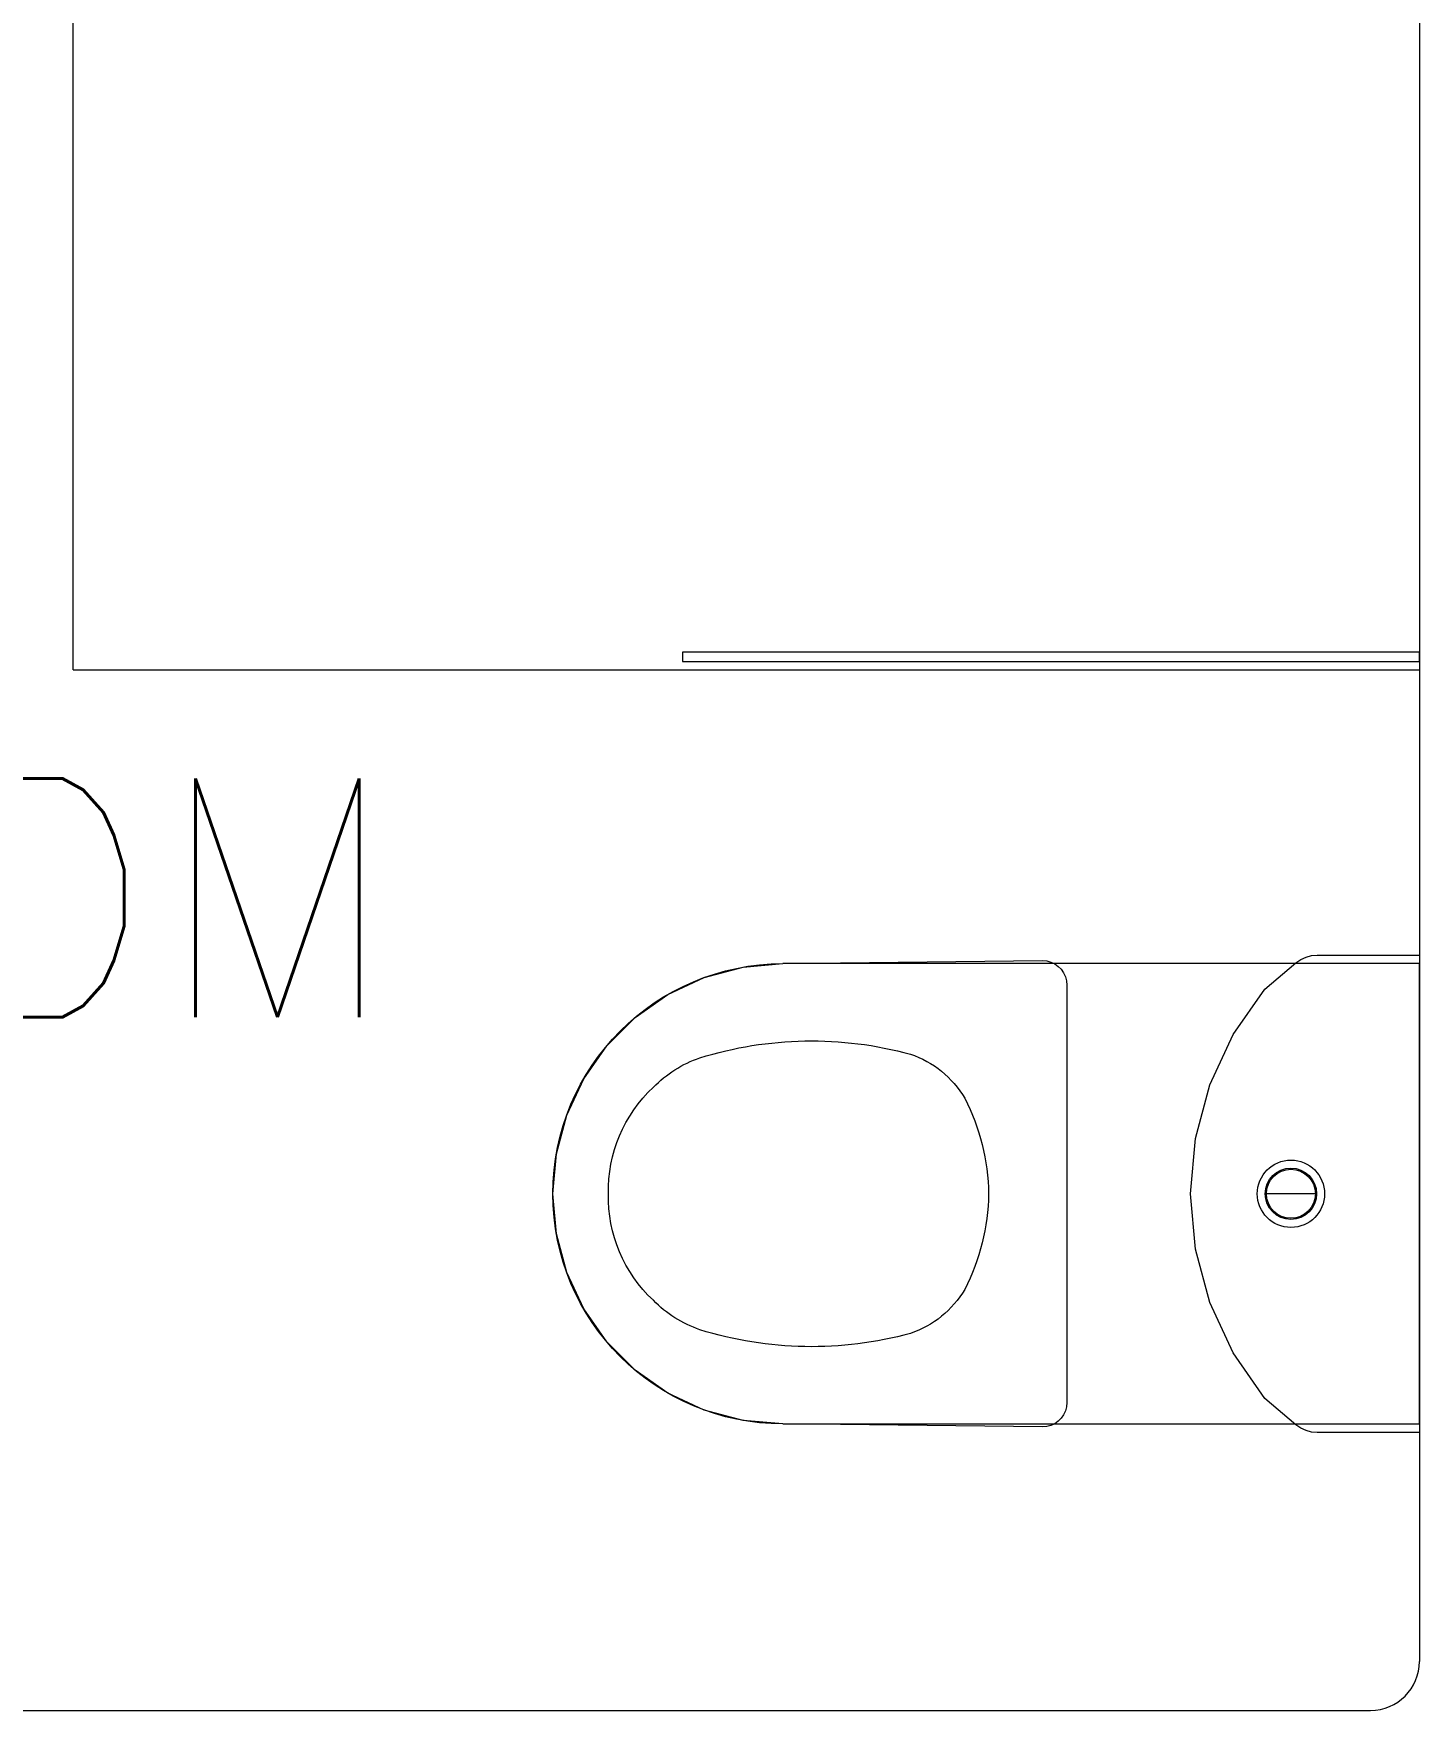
# Model space of a CAD drawing. Header units: metres. Extents: x -232 to 581, y 30 to 789.
# Drawn here: x 230.33 to 231.463, y 730.622 to 731.992 of the extents above; entities that cross this region are included whole.
import ezdxf

# ---------------------------------------------------------------- set-up
doc = ezdxf.new("R2010")
doc.units = ezdxf.units.M
for name, color, linetype, lineweight in [('A-WALL', 250, 'Continuous', 20), ('baños', 140, 'Continuous', 0), ('textos', 7, 'Continuous', 0)]:
    doc.layers.add(name, color=color, linetype=linetype, lineweight=lineweight)
doc.styles.get("Standard").update_dxf_attribs({"font": 'arial.ttf'})

# ---------------------------------------------------------------- blocks, each defined once
blk = doc.blocks.new('Caroma_ToiletSuites')
at = {"layer": 'baños'}
for p, q in [((-32.6, 705.1), (-64.3, 696.7)), ((0, 708), (-32.6, 705.1)), ((32.6, 705.1), (0, 708)), ((64.3, 696.7), (32.6, 705.1)), ((-64.3, 696.7), (-94, 682.8)), ((94, 682.8), (64.3, 696.7)), ((-94, 682.8), (-120.8, 664)), ((120.8, 664), (94, 682.8)), ((-120.8, 664), (-144, 640.8)), ((144, 640.8), (120.8, 664)), ((-144, 640.8), (-162.8, 614)), ((162.8, 614), (144, 640.8)), ((-162.8, 614), (-176.7, 584.3)), ((176.7, 584.3), (162.8, 614)), ((-176.7, 584.3), (-185.1, 552.6)), ((185.1, 552.6), (176.7, 584.3)), ((-185.1, 552.6), (-188, 520)), ((188, 520), (185.1, 552.6)), ((-188, 520), (-190.5, 308)), ((-188, 0), (-188, 520)), ((188, 520), (188, 0)), ((190.5, 308), (188, 520)), ((-190.5, 308), (-190.2, 304.5)), ((-190.2, 304.5), (-189.3, 301.2)), ((189.3, 301.2), (190.2, 304.5)), ((190.2, 304.5), (190.5, 308)), ((-189.3, 301.2), (-187.8, 298)), ((-187.8, 298), (-185.8, 295.1)), ((-185.8, 295.1), (-183.4, 292.7)), ((-183.4, 292.7), (-180.5, 290.7)), ((-180.5, 290.7), (-177.3, 289.2)), ((-177.3, 289.2), (-174, 288.3)), ((-174, 288.3), (-170.5, 288)), ((-170.5, 288), (170.5, 288)), ((170.5, 288), (174, 288.3)), ((174, 288.3), (177.3, 289.2)), ((177.3, 289.2), (180.5, 290.7)), ((180.5, 290.7), (183.4, 292.7)), ((183.4, 292.7), (185.8, 295.1)), ((185.8, 295.1), (187.8, 298)), ((187.8, 298), (189.3, 301.2)), ((-45.1, 183.1), (-88.9, 171.3)), ((0, 187), (-45.1, 183.1)), ((45.1, 183.1), (0, 187)), ((88.9, 171.3), (45.1, 183.1)), ((-88.9, 171.3), (-130, 152.2)), ((130, 152.2), (88.9, 171.3)), ((-130, 152.2), (-167.1, 126.2)), ((167.1, 126.2), (130, 152.2)), ((-167.1, 126.2), (-188.7, 100.9)), ((0, 85), (0, 125)), ((188.7, 100.9), (167.1, 126.2)), ((-191.4, 97), (-193.4, 92.7)), ((-188.7, 100.9), (-191.4, 97)), ((191.4, 97), (188.7, 100.9)), ((193.4, 92.7), (191.4, 97)), ((-194.6, 88.2), (-195, 83.5)), ((-195, 83.5), (-195, 0)), ((-193.4, 92.7), (-194.6, 88.2)), ((194.6, 88.2), (193.4, 92.7)), ((195, 83.5), (194.6, 88.2)), ((195, 0), (195, 83.5)), ((-195, 0), (195, 0)), ((188, 0), (-188, 0))]:
    blk.add_line(p, q, dxfattribs=at)
for centre, radius, start, end in [((0, 520), 188, 0, 180), ((-2.7, 547.4), 115.2, 88.6565, 137.0404), ((2.7, 547.4), 115.2, 42.9609, 91.3415), ((-18.8, 556.1), 97.6, 134.3372, 160.9897), ((18.8, 556.1), 97.6, 19.01, 45.6643), ((183, 496.7), 307.9, 162.7713, 195.2143), ((-183, 496.7), 307.9, 344.7852, 17.2286), ((-36.1, 442.4), 82.4, 198.763, 239.3582), ((36.1, 442.4), 82.4, 300.6412, 341.2351), ((2.9, 529.9), 177.9, 242.916, 269.0659), ((-2.9, 529.9), 177.9, 270.9339, 297.0836), ((0, 105), 27.5, 0, 180), ((0, 105), 21, 0, 180), ((0, 105), 20, 0, 180), ((0, 105), 27.5, 180, 0), ((0, 105), 21, 180, 0), ((0, 105), 20, 180, 0)]:
    blk.add_arc(centre, radius, start, end, dxfattribs=at)
blk = doc.blocks.new('21.11.2025 LN09 2DO NIVEL')
at = {"layer": 'A-WALL', "color": 18, "true_color": 0x000000}
for p, q in [((270.1285, 145.9615), (270.1285, 144.0415)), ((267.2185, 144.0015), (270.0885, 144.0015))]:
    blk.add_line(p, q, dxfattribs=at)
blk.add_arc((270.0885, 144.0415), 0.04, 270, 0, dxfattribs=at)
at = {"layer": 'baños', "color": 18, "true_color": 0x000000}
for q in [(269.0285, 146.0024), (270.1285, 144.8515)]:
    blk.add_line((269.0285, 144.8515), q, dxfattribs=at)
blk.add_lwpolyline([(270.1285, 144.866), (269.5264, 144.866), (269.5264, 144.8583), (270.1285, 144.8583)], close=True, dxfattribs=at)
at = {"layer": 'baños', "color": 18, "true_color": 0x000000, "xscale": -0.0009999999347910012, "yscale": 0.0009999999347910012, "rotation": 90}
blk.add_blockref('Caroma_ToiletSuites', (270.1285, 144.4235), dxfattribs=at)
at = {"layer": 'baños', "color": 18, "linetype": 'Continuous', "true_color": 0x000000, "flags": 8}
for tag, p in [('TRADENAME', (265.5139, 159.7825, 0)), ('MODELNUMBER', (265.5139, 159.7825, 0)), ('PRODUCT', (265.5139, 159.7825, 0)), ('MATERIAL', (265.5139, 159.7824, 0)), ('MODELNUMBER', (266.6886, 159.7825, 0)), ('PRODUCT', (266.6886, 159.7825, 0)), ('TRADENAME', (266.6886, 159.7825, 0)), ('MATERIAL', (266.6886, 159.7824, 0))]:
    blk.add_attdef(tag, p, '', height=0.0000254, rotation=180.0001, dxfattribs=at)
at = {"layer": 'textos', "color": 18, "true_color": 0x000000, "insert": (267.9085, 144.2427), "char_height": 0.195, "width": 1.854973, "attachment_point": 7}
blk.add_mtext('{\\Fromans|c0;BATHROOM\\P3}', dxfattribs=at)

msp = doc.modelspace()

# ---------------------------------------------------------------- block references
at = {"color": 1}
msp.add_blockref('21.11.2025 LN09 2DO NIVEL', (-38.6658, 586.621), dxfattribs=at)

doc.saveas('drawing.dxf')
